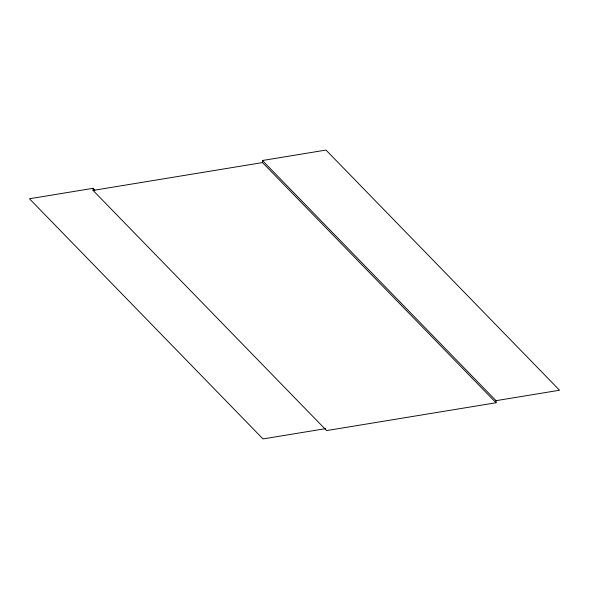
<?xml version="1.0" encoding="UTF-8"?>
<svg xmlns="http://www.w3.org/2000/svg" width="589" height="589" viewBox="0 0 589 589"><rect width="100%" height="100%" fill="white"/><g stroke="black" fill="none" stroke-linecap="round" stroke-linejoin="round"><path stroke-width="0.88" d="M94.917 190.299L92.996 188.325L29.45 198.758L262.996 438.93L325.636 428.645M262.458 160.502L326.004 150.07L559.55 390.242L496.004 400.675L262.458 160.502L262.51 162.586L496.056 402.758L326.593 430.581L93.055 190.409L92.996 188.325M93.055 190.409L262.51 162.586M496.004 400.675L496.056 402.758"/></g></svg>
